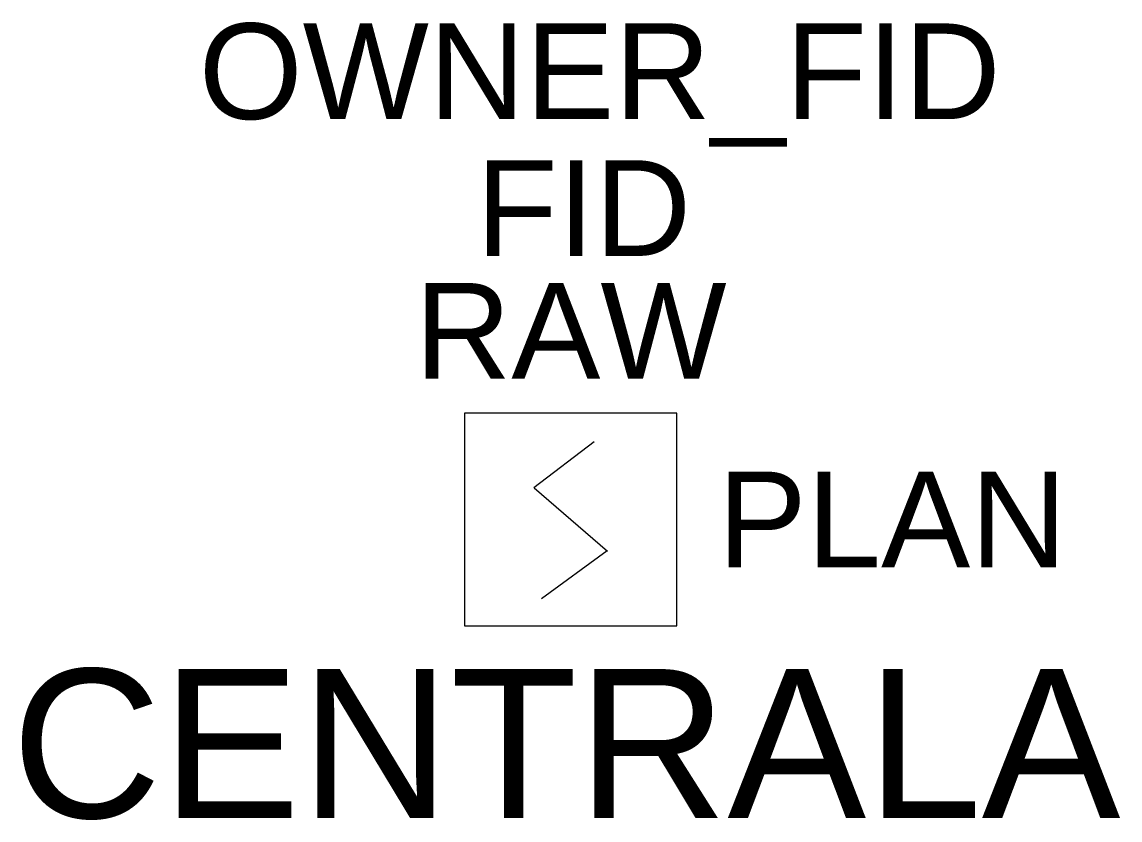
# Model space of a CAD drawing. Header units: millimetres. Extents: x -1032 to 1033, y -565 to 936.
import ezdxf
from ezdxf.enums import TextEntityAlignment as Align

# ---------------------------------------------------------------- set-up
doc = ezdxf.new("R2010")
doc.units = ezdxf.units.MM
doc.header["$LTSCALE"] = 0.25
doc.header["$PDMODE"] = 1
doc.styles.add('opis_czujki', font='arial.ttf')
doc.styles.add('opis_czujki_2', font='arial.ttf')

msp = doc.modelspace()

# ---------------------------------------------------------------- linework, layer by layer
at = {"color": 6}
for p in [(200, 400), (-89.4, 227)]:
    msp.add_point(p, dxfattribs=at)

# ---------------------------------------------------------------- texts
for tag, text, height, style, flags, p in [('OWNER_FID', 'XX', 180, 'opis_czujki_2', 9, (54.6, 843.2)), ('FID', 'XX', 180, 'opis_czujki_2', 9, (24.2, 585.9)), ('RAW', 'XX', 180, 'opis_czujki_2', 9, (0, 354.9)), ('CENTRALA', 'xx', 280, 'opis_czujki', 8, (-9, -421.1))]:
    msp.add_attdef(tag, text=text, height=height, dxfattribs=dict(style=style, flags=flags)).set_placement(p, align=Align.MIDDLE_CENTER)
at = {"style": 'opis_czujki_2', "flags": 9}
msp.add_attdef('PLAN', (276.4, -89.8), 'xx', height=180, dxfattribs=at)

# ---------------------------------------------------------------- wipeouts: each hides what was drawn before it
at = {"color": 6}
msp.add_wipeout([(-200, 200), (200, 200), (200, -200), (-200, -200)], dxfattribs=at)

# ---------------------------------------------------------------- next in the draw order: linework, layer by layer
for p, q in [((44, 146), (-69.4, 60)), ((-69, 59.5), (69, -59.5)), ((68.7, -59), (-55, -149))]:
    msp.add_line(p, q)
msp.add_lwpolyline([(-200, -200), (200, -200), (200, 200), (-200, 200)], close=True)

doc.saveas('drawing.dxf')
